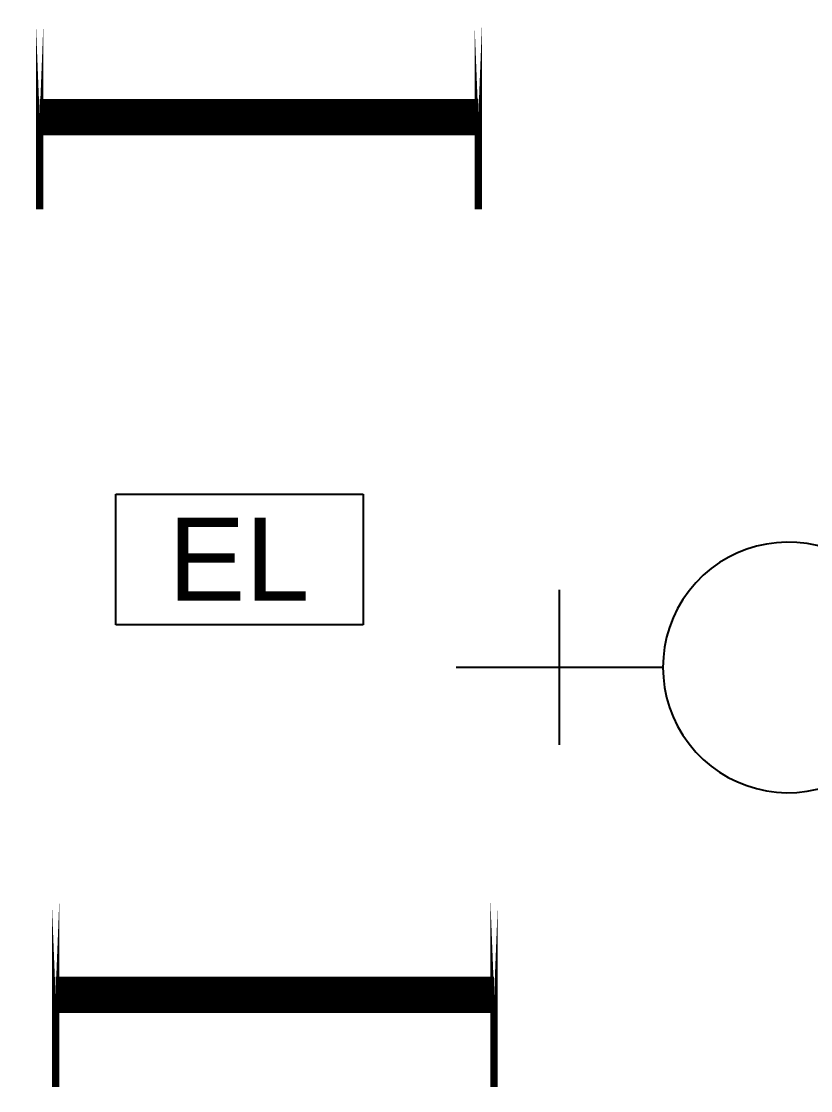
# Model space of a CAD drawing. Header units: inches. Extents: x 16928 to 514628, y -1471 to 241387.
# Drawn here: x 176731 to 178604, y 24631 to 27169 of the extents above; entities that cross this region are included whole.
import ezdxf

# ---------------------------------------------------------------- set-up
doc = ezdxf.new("R2010")
doc.units = ezdxf.units.IN
doc.header["$MEASUREMENT"] = 0
for name, color, linetype in [('ELECT', 6, 'Continuous'), ('FITTING', 8, 'Continuous'), ('LAMPU', 7, 'Continuous'), ('TB', 8, 'Continuous')]:
    doc.layers.add(name, color=color, linetype=linetype)
doc.styles.add('SANSSERIF', font='SAS_____.pfb', dxfattribs={"width": 0.7, "height": 700})

# ---------------------------------------------------------------- blocks, each defined once
blk = doc.blocks.new('emergency light R')
at = {"layer": 'LAMPU', "color": 6, "linetype": 'Continuous'}
for p, q in [((0, 4.9), (0, 247.7)), ((0, 247.7), (459.3, 247.7)), ((459.3, 247.7), (459.3, 4.9)), ((459.3, 4.9), (0, 4.9))]:
    blk.add_line(p, q, dxfattribs=at)
at = {"layer": 'LAMPU', "color": 6, "linetype": 'Continuous', "style": 'SANSSERIF'}
blk.add_text('EL', height=153.77, dxfattribs=at).set_placement((97, 50))
blk = doc.blocks.new('13A SSO 300mm')
at = {"layer": 'ELECT', "color": 6}
for p, q in [((0, 413.8), (0, 904.4)), ((-184, 659.1), (184, 659.1)), ((-297.4, 0), (297.4, 0))]:
    blk.add_line(p, q, dxfattribs=at)
blk.add_arc((0, 116.3), 297.4, 336.9763, 203.0237, dxfattribs=at)

msp = doc.modelspace()

# ---------------------------------------------------------------- linework, layer by layer
at = {"layer": 'FITTING', "color": 3, "const_width": 17.4}
for points in [[(176774.1, 27160.6), (176774.1, 26723.2)], [(177815.4, 27160.6), (177815.4, 26723.2)], [(176811.8, 25077.1), (176811.8, 24639.7)], [(176811.8, 25077.1), (176811.8, 24639.7)], [(177853.1, 25077.1), (177853.1, 24639.7)], [(177853.1, 25077.1), (177853.1, 24639.7)]]:
    msp.add_lwpolyline(points, close=True, dxfattribs=at)
at = {"layer": 'FITTING', "color": 3, "const_width": 86.8}
for points in [[(176774.1, 26941.9), (177815.4, 26941.9)], [(176811.8, 24858.4), (177853.1, 24858.4)], [(176811.8, 24858.4), (177853.1, 24858.4)]]:
    msp.add_lwpolyline(points, dxfattribs=at)

# ---------------------------------------------------------------- block references
at = {"layer": 'LAMPU', "color": 8, "xscale": 1.27951153594687, "yscale": 1.27951153594687, "zscale": 1.27951153594687}
msp.add_blockref('emergency light R', (176954.8, 25730.3), dxfattribs=at)
at = {"layer": 'TB', "color": 6, "linetype": 'Continuous', "rotation": 90}
msp.add_blockref('13A SSO 300mm', (178667.5, 25635.7), dxfattribs=at)

doc.saveas('drawing.dxf')
